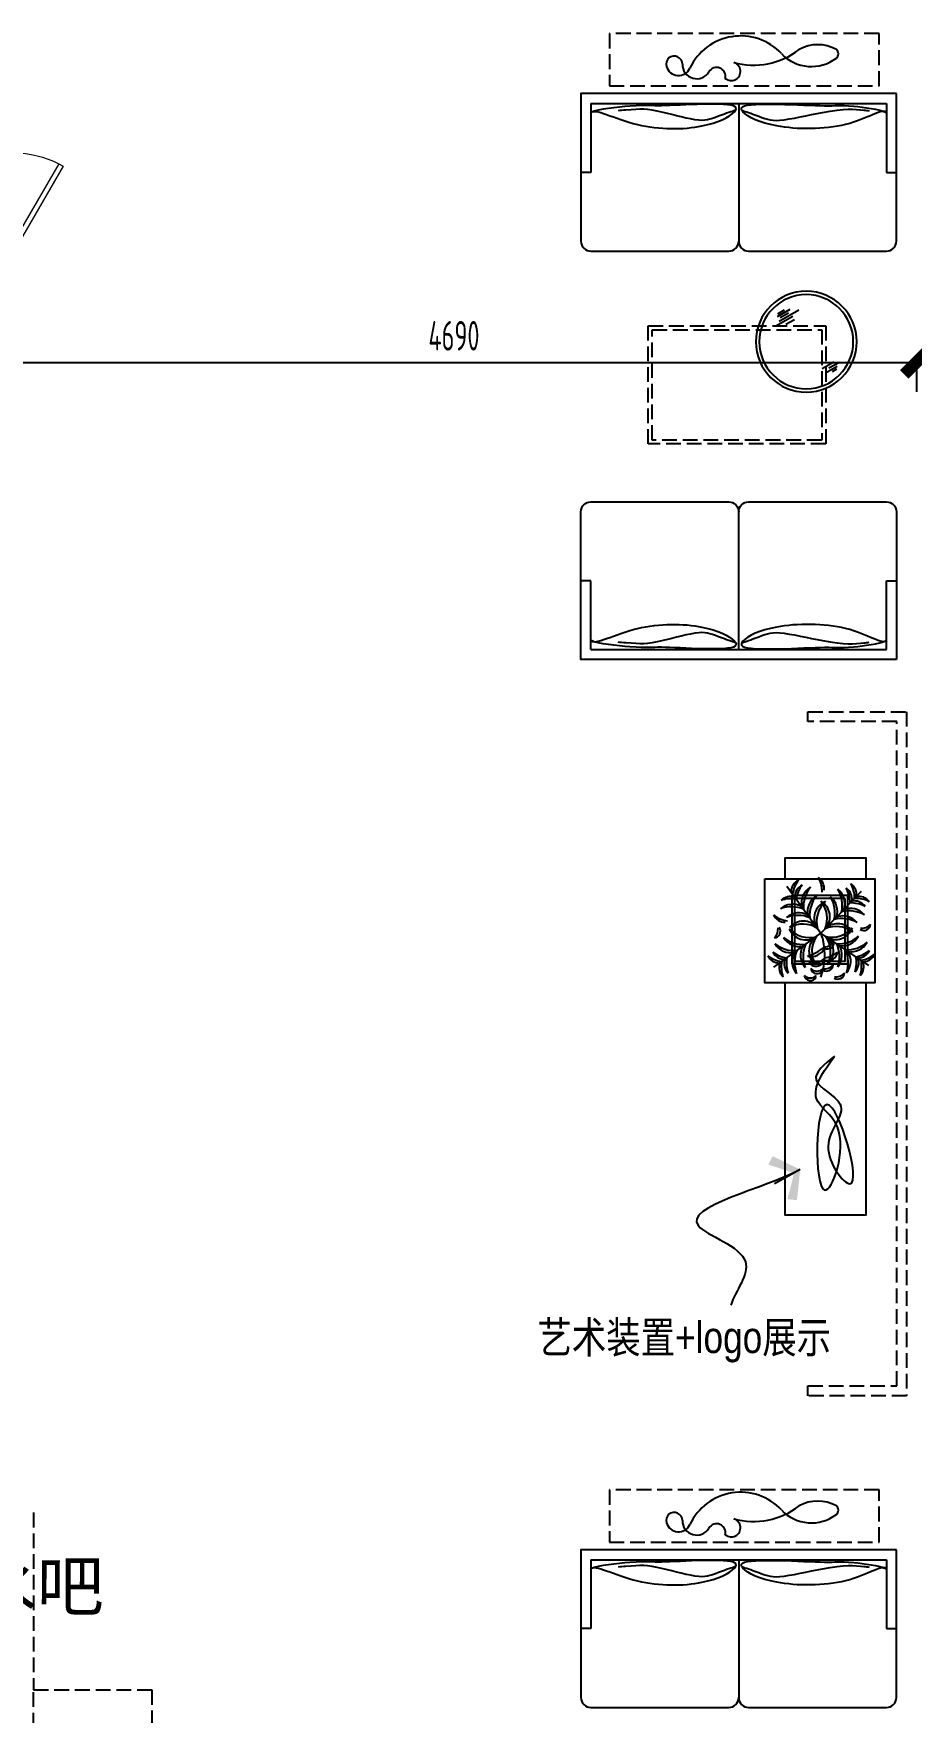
# Model space of a CAD drawing. Header units: millimetres. Extents: x 285006 to 3037698, y -2820855 to 192241.
# Drawn here: x 857127 to 861581, y -51483 to -42962 of the extents above; entities that cross this region are included whole.
import ezdxf
from ezdxf.enums import TextEntityAlignment as Align

# ---------------------------------------------------------------- set-up
doc = ezdxf.new("R2010")
doc.units = ezdxf.units.MM
doc.header["$PDMODE"] = 35
doc.header["$PDSIZE"] = -0.1
doc.linetypes.add('DASH', pattern=[0.35, 0.25, -0.1])
doc.layers.add('1#C-6F$0$0XG-X', color=1, linetype='Continuous', lineweight=18)
for name, color, linetype in [('___', 4, 'Continuous'), ('DS-NOTES', 8, 'Continuous'), ('FF-FURN', 51, 'Continuous'), ('FF-Plants', 86, 'Continuous'), ('FF-TEXT', 50, 'Continuous'), ('KP5.00 Level 5 Keyplan$0$IFF-ART', 120, 'Continuous'), ('P-活动家具', 51, 'Continuous')]:
    doc.layers.add(name, color=color, linetype=linetype)
doc.styles.add('ar', font='arial.ttf')
doc.styles.add('CCD_DIM', font='archs.shx', dxfattribs={"width": 0.7})
doc.styles.add('DIA', font='')
doc.styles.add('T9-L46$0$CCDI-TOG-01', font='arial.ttf')
doc.styles.get('DIA').set_extended_font_data('SimSun')
doc.dimstyles.new('DIM_100', dxfattribs={"dimscale": 100, "dimtxt": 1.5, "dimasz": 1, "dimexe": 1.5, "dimexo": 1.5, "dimgap": 0.6, "dimtad": 1, "dimdec": 0, "dimrnd": 5, "dimzin": 12, "dimdsep": 46, "dimtxsty": 'CCD_DIM', "dimblk": 'CCD_Dimension_Tick', "dimcen": 0.125, "dimclrd": 44, "dimclre": 44, "dimclrt": 50, "dimadec": 0, "dimazin": 0, "dimtfac": 1, "dimtdec": 0, "dimtix": 1, "dimtmove": 2, "dimatfit": 3, "dimldrblk": 'CCD_Leader_Dot', "dimfxl": 5, "dimtvp": 1, "dimtolj": 1, "dimtzin": 0, "dimarcsym": 0})
doc.dimstyles.new('HBA_100', dxfattribs={"dimscale": 100, "dimtxt": 2.5, "dimasz": 1, "dimexe": 2, "dimexo": 2.5, "dimgap": 0.6, "dimtad": 1, "dimdec": 0, "dimzin": 0, "dimdsep": 46, "dimtxsty": 'ar', "dimblk": 'CCD_Dimension_Tick', "dimcen": 0.125, "dimclrd": 44, "dimclre": 44, "dimclrt": 50, "dimadec": 0, "dimazin": 0, "dimtfac": 1, "dimtdec": 0, "dimtix": 1, "dimtmove": 2, "dimatfit": 2, "dimldrblk": 'CCD_Leader_Dot', "dimfxl": 1, "dimtvp": 1, "dimtolj": 1, "dimtzin": 0, "dimarcsym": 0})

# ---------------------------------------------------------------- blocks, each defined once
blk = doc.blocks.new('1#C-6F$0$单出口带卷盘消火栓')
at = {"layer": '1#C-6F$0$0XG-X'}
for p, q in [((368866.2, -61966.5), (368866.2, -61726.5)), ((368866.2, -61726.5), (369566.2, -61726.5)), ((369566.2, -61966.5), (369566.2, -61726.5)), ((369021.3, -62194.5), (369453.7, -61944.8)), ((369466.2, -61966.5), (369453.7, -61944.8)), ((368866.2, -61966.5), (368966.2, -61966.5)), ((368966.2, -61966.5), (369466.2, -61966.5)), ((369033.2, -62216.5), (369466.2, -61966.5)), ((369466.2, -61966.5), (369566.2, -61966.5)), ((369021.3, -62194.5), (369033.8, -62216.2))]:
    blk.add_line(p, q, dxfattribs=at)
blk.add_circle((368964.5, -61874.2), 50, dxfattribs=at)
blk.add_arc((369466.2, -61966.5), 500, 180, 207.13402, dxfattribs=at)
blk.add_solid([(368866.2, -61726.5), (369566.2, -61966.5), (369566.2, -61726.5)], dxfattribs=at)
blk = doc.blocks.new('SHAFABV')
at = {"linetype": 'Continuous'}
for p, q in [((-400, 750), (-400, 800)), ((-50, 750), (-400, 750)), ((-50, -750), (-50, 750)), ((-50, 0), (-750, 0)), ((-50, -750), (-400, -750)), ((-400, -750), (-400, -800))]:
    blk.add_line(p, q, dxfattribs=at)
blk.add_lwpolyline([(0, 800), (0, -800), (-750, -800, -0.414214), (-800, -750), (-800, -50, -0.414117), (-750, 0, -0.414117), (-800, 50), (-800, 750, -0.414214), (-750, 800), (0, 800)], format="xyb", dxfattribs=at)
at = {"color": 57, "linetype": 'Continuous'}
for points, knots in [([(-97.2, 751), (-70.5, 735.5), (-185.9, 575.4), (-182.4, 176.9), (-109.2, 23.8), (-35.7, -6.6), (-71.8, 481.6), (-54.4, 510.3), (-78.7, 714.2), (-95.9, 748.5)], [0, 0, 0, 0, 250.67306, 495.616381, 704.469221, 781.08467, 1090.103246, 1266.389433, 1378.983505, 1378.983505, 1378.983505, 1378.983505]), ([(-86.2, 18.9), (-86.2, 18.9), (-121.8, 128.1), (-152, 176), (-72.2, 512.2), (-79.3, 596.7), (-86.5, 652.8), (-87.7, 661.5)], [109.74421, 109.74421, 109.74421, 109.74421, 150.4451, 231.615258, 315.928359, 459.045533, 485.485253, 485.485253, 485.485253, 485.485253]), ([(-97.2, -751), (-70.5, -735.5), (-185.9, -525.4), (-182.4, -176.9), (-109.2, -23.8), (-35.7, 6.6), (-71.8, -431.6), (-54.4, -460.3), (-78.7, -714.2), (-95.9, -748.5)], [0, 0, 0, 0, 250.67306, 495.616381, 704.469221, 781.08467, 1090.103246, 1266.389433, 1378.983505, 1378.983505, 1378.983505, 1378.983505]), ([(-86.2, -18.9), (-86.2, -18.9), (-121.8, -128.1), (-152, -176), (-72.2, -462.2), (-79.3, -496.7), (-86.5, -602.8), (-87.7, -611.5)], [109.74421, 109.74421, 109.74421, 109.74421, 150.4451, 231.615258, 315.928359, 459.045533, 485.485253, 485.485253, 485.485253, 485.485253])]:
    blk.add_open_spline(points, degree=3, knots=knots, dxfattribs=at)
blk = doc.blocks.new('A$C475E2F5D')
at = {"layer": 'FF-Plants', "color": 8}
for p in [(-548, 756), (649, 671), (-756, -548), (773, -523)]:
    blk.add_line(p, (0, 0), dxfattribs=at)
for centre, major_axis, start_param, end_param in [((-266, 662), (-152, 152), 5.957007, 7.0624), ((24, 561), (-343, 343), 0.131883, 0.643318), ((-163, 720), (-152, 152), 3.791303, 4.896696), ((-464, 660), (-343, 343), 3.9272, 4.438635), ((-488, 378), (-152, 152), 5.187566, 6.29296), ((-482, 71), (-343, 343), 5.323463, 5.834898), ((-207, 582), (-152, 152), 5.957007, 7.0624), ((82, 480), (-343, 343), 0.131883, 0.643318), ((-17, 484), (-211, 211), 6.030845, 7.255103), ((219, 425), (-354, 354), 0.102959, 0.865064), ((82, 346), (-211, 211), 6.030845, 7.255103), ((319, 288), (-354, 354), 0.102959, 0.865064), ((-33, 354), (-211, 211), 3.5986, 4.822858), ((-275, 330), (-354, 354), 3.705454, 4.467559), ((86, 476), (-211, 211), 3.5986, 4.822858), ((-157, 452), (-354, 354), 3.705454, 4.467559), ((287, 546), (-152, 152), 3.791303, 4.896696), ((-14, 487), (-343, 343), 3.9272, 4.438635), ((58, 561), (-343, 343), 3.9272, 4.438635), ((359, 620), (-152, 152), 3.791303, 4.896696), ((558, 76), (-343, 343), 5.018805, 5.53024), ((608, 379), (-152, 152), 4.560744, 5.666137), ((-572, 390), (-152, 152), 1.244618, 2.350011), ((-470, 679), (-343, 343), 1.702679, 2.214114), ((-454, 167), (-211, 211), 4.994864, 6.219121), ((-472, -76), (-354, 354), 5.101718, 5.863822), ((-355, 30), (-211, 211), 4.994864, 6.219121), ((-373, -213), (-354, 354), 5.101718, 5.863822), ((182, 240), (-206, 206), 5.887015, 7.635986), ((370, 186), (-311, 311), 6.243879, 7.317629), ((-146, 263), (-206, 206), 3.217718, 4.966688), ((-340, 236), (-311, 311), 3.536075, 4.609824), ((355, -21), (-211, 211), 4.634582, 5.85884), ((457, -142), (-354, 354), 4.989881, 5.751986), ((473, 101), (-211, 211), 4.634582, 5.85884), ((487, 2), (-343, 343), 5.018805, 5.53024), ((537, 305), (-152, 152), 4.560744, 5.666137), ((-760, 30), (-75.9, 75.9), 2.455289, 4.532327), ((-924, 70), (-165, 165), 3.238523, 3.999358), ((-240, 182), (-206, 206), 1.174626, 2.923597), ((-186, 370), (-311, 311), 1.53149, 2.60524), ((-285, -98), (-206, 206), 4.613981, 6.362952), ((-292, -294), (-311, 311), 4.932338, 6.006088), ((247, -332), (-311, 311), 4.847615, 5.921365), ((268, -138), (-206, 206), 4.490752, 6.239722), ((174, 376), (-311, 311), 2.139811, 3.213561), ((234, 190), (-206, 206), 1.821454, 3.570425), ((339, -264), (-354, 354), 4.989881, 5.751986), ((691, 151), (-75.9, 75.9), 1.78352, 3.860558), ((646, 313), (-165, 165), 2.316489, 3.077324), ((-425, 219), (-354, 354), 1.673755, 2.43586), ((-484, -17), (-211, 211), 1.318456, 2.542714), ((-346, 82), (-211, 211), 1.318456, 2.542714), ((-288, 319), (-354, 354), 1.673755, 2.43586), ((-30, -355), (-211, 211), 0.282475, 1.506732), ((213, -373), (-354, 354), 0.389329, 1.151433), ((-458, 379), (-566, 548), 2.650475, 3.047333), ((-161, -137), (-171, 171), 2.12177, 3.481723), ((98, -285), (-206, 206), 6.184777, 7.933748), ((294, -292), (-311, 311), 0.219949, 1.293699), ((-944, -352), (-724, 701), 3.548973, 4.267722), ((61, -75), (-103, 103), 2.308482, 3.673847), ((105, -150), (-74.3, 74.3), 1.846695, 4.305901), ((-284, -301), (-311, 311), 3.451352, 4.525102), ((-89, -288), (-206, 206), 3.094488, 4.843459), ((277, 328), (-354, 354), 2.309191, 3.071295), ((-201, -379), (-354, 354), 3.593618, 4.355722), ((41, -353), (-211, 211), 3.238318, 4.462576), ((343, 94), (-211, 211), 2.202337, 3.426595), ((418, 233), (-354, 354), 2.309191, 3.071295), ((-61, -474), (-354, 354), 3.593618, 4.355722), ((484, -2), (-211, 211), 2.202337, 3.426595), ((-562, 23), (-343, 343), 1.702679, 2.214114), ((-664, -267), (-152, 152), 1.244618, 2.350011), ((-480, 82), (-343, 343), 1.702679, 2.214114), ((-582, -207), (-152, 152), 1.244618, 2.350011), ((-460, -548), (-152, 152), 0.475177, 1.580571), ((-154, -541), (-343, 343), 0.611074, 1.122509), ((-378, -488), (-152, 152), 0.475177, 1.580571), ((-71, -482), (-343, 343), 0.611074, 1.122509), ((-167, -454), (-211, 211), 0.282475, 1.506732), ((76, -472), (-354, 354), 0.389329, 1.151433), ((-80, -389), (-101, 101), 1.430462, 3.8757), ((-122, -253), (-165, 165), 2.039219, 3.266943), ((90, -504), (-75.9, 75.9), 1.78352, 3.860558), ((45, -342), (-165, 165), 2.316489, 3.077324), ((111, -278), (-115, 115), 2.033872, 3.769024), ((-19, 62), (-330, 330), 2.531452, 3.0257), ((182, -449), (-211, 211), 3.238318, 4.462576), ((87, -479), (-343, 343), 3.622541, 4.133977), ((394, -476), (-152, 152), 3.16448, 4.269873), ((477, 98), (-343, 343), 2.530936, 3.042372), ((588, -188), (-152, 152), 2.39504, 3.500433), ((171, -536), (-343, 343), 3.622541, 4.133977), ((477, -532), (-152, 152), 3.16448, 4.269873), ((561, 41), (-343, 343), 2.530936, 3.042372), ((672, -245), (-152, 152), 2.39504, 3.500433), ((-167, -656), (-75.2, 75.2), 1.01373, 3.383809), ((-169, -570), (-106, 106), 1.61062, 3.067437), ((-64, -461), (-106, 106), 1.61062, 3.067437), ((-61, -546), (-75.2, 75.2), 1.01373, 3.383809), ((274, -633), (-75.9, 75.9), 1.78352, 3.860558), ((229, -471), (-165, 165), 2.316489, 3.077324)]:
    blk.add_ellipse(centre, major_axis=major_axis, ratio=1, start_param=start_param, end_param=end_param, dxfattribs=at)
blk = doc.blocks.new('A$C44D56E21')
at = {"layer": 'FF-FURN', "ltscale": 100, "elevation": 0}
for points in [[(108, 102.8), (0, 102.8), (0, 512.3), (108, 512.3)], [(634.7, 512.3), (1814.3, 512.3), (1814.3, 102.8), (634.7, 102.8)]]:
    blk.add_lwpolyline(points, dxfattribs=at)
at = {"layer": 'P-活动家具', "color": 8, "linetype": 'ByBlock', "ltscale": 300}
blk.add_spline([(1007.5, 354.4, 0), (1223.2, 262.9, 0), (1366.5, 368.5, 0), (1686.7, 302.8, 0), (1252.8, 316.8, 0), (1654.6, 431.9, 0), (1464.9, 321.5, 0), (1251.6, 382.6, 0), (1127.1, 260.5, 0), (1007.5, 354.4, 0)], degree=3, dxfattribs=at)
at = {"color": 250}
blk.add_wipeout([(539.1, 137.3), (539.1, 420.9), (192.6, 420.9), (192.6, 137.3)], dxfattribs=at).translate(0, 0, 0).dxf.layer = 'FF-FURN'
at = {"layer": 'FF-FURN', "ltscale": 100, "elevation": 0}
blk.add_lwpolyline([(108, 0), (108, 558.1), (634.7, 558.1), (634.7, 0)], close=True, dxfattribs=at)
at = {"layer": 'FF-FURN', "color": 53, "linetype": 'ByBlock'}
blk.add_lwpolyline([(192.6, 420.9), (192.6, 137.3), (539.1, 137.3), (539.1, 420.9)], close=True, dxfattribs=at)
at = {"layer": 'FF-FURN', "color": 59, "linetype": 'ByBlock'}
blk.add_lwpolyline([(206.2, 407.3), (206.2, 150.8), (525.6, 150.8), (525.6, 407.3)], close=True, dxfattribs=at)
at = {"layer": 'FF-Plants', "xscale": 0.3150000000023283, "yscale": 0.3150000000023283, "zscale": 0.3150000000023283, "rotation": 90}
blk.add_blockref('A$C475E2F5D', (383.1, 284.8), dxfattribs=at)
blk = doc.blocks.new('餐桌')
at = {"color": 8, "linetype": 'Continuous'}
for p, q in [((28733, 43804), (28789, 43905)), ((28738, 43848), (28768, 43902)), ((28738, 43731), (28826, 43889)), ((28760, 43814), (28797, 43881)), ((28788, 43780), (28863, 43914)), ((28813, 43767), (28850, 43834)), ((29149, 43455), (29201, 43548)), ((29151, 43409), (29198, 43494)), ((29183, 43428), (29236, 43521)), ((29205, 43434), (29225, 43469))]:
    blk.add_line(p, q, dxfattribs=at)
blk.add_circle((28987, 43673), 400)
blk.add_circle((28987, 43673), 373, dxfattribs=at)
blk = doc.blocks.new('CCD_Leader_Arrow')
at = {"color": 0, "linetype": 'ByBlock'}
blk.add_line((0, 0), (-1, 0), dxfattribs=at)
for points in [[(-0.859, 0.668), (-0.597, 0.852), (-0.24, 0), (0, 0)], [(-0.859, -0.668), (-0.597, -0.852), (-0.24, 0), (0, 0)]]:
    blk.add_solid(points, dxfattribs=at)
blk = doc.blocks.new('CCD_Dimension_Tick')
at = {"color": 0, "linetype": 'ByBlock'}
for p, q in [((-1.091, 0), (0, 0)), ((0, 0), (1.091, 0))]:
    blk.add_line(p, q, dxfattribs=at)
at = {"color": 0, "linetype": 'Continuous', "const_width": 0.608}
blk.add_lwpolyline([(-0.61, -0.61), (0.61, 0.61)], dxfattribs=at)
blk = doc.blocks.new('*D1123')
at = {"layer": '___', "color": 44, "lineweight": -2, "transparency": 16777216}
for p, q in [((856913.4, -44631.1), (856913.4, -44781.1)), ((857013.4, -44631.1), (861505.9, -44631.2)), ((861605.9, -44631.2), (861605.9, -44781.2))]:
    blk.add_line(p, q, dxfattribs=at)
at = {"layer": 'Defpoints', "color": 0, "transparency": 16777216}
for p in [(856913.4, -44575.5, 0), (861605.9, -44575.5, 0), (861605.9, -44631.2)]:
    blk.add_point(p, dxfattribs=at)
at = {"layer": '___', "color": 44, "lineweight": -2, "transparency": 16777216, "xscale": 100, "yscale": 100, "zscale": 100}
for p, rotation in [((856913.4, -44631.1), 179.999308419515), ((861605.9, -44631.2), 359.9993084195149)]:
    blk.add_blockref('CCD_Dimension_Tick', p, dxfattribs=dict(at, rotation=rotation))
at = {"layer": '___', "color": 50, "transparency": 16777216, "insert": (859259.6, -44496.2), "char_height": 150, "attachment_point": 5, "rotation": 359.99931, "style": 'CCD_DIM'}
blk.add_mtext('\\A1;4690', dxfattribs=at)
blk = doc.blocks.new('CCD_Leader_Dot')
at = {"color": 0, "linetype": 'ByBlock'}
blk.add_line((-5, 0), (-10, 0), dxfattribs=at)
at = {"color": 0, "linetype": 'ByBlock', "const_width": 5}
blk.add_lwpolyline([(-2.5, 0, 1), (2.5, 0, 1)], format="xyb", close=True, dxfattribs=at)

msp = doc.modelspace()

# ---------------------------------------------------------------- linework, layer by layer
at = {"layer": 'DS-NOTES', "linetype": 'DASH', "ltscale": 300, "elevation": 0}
msp.add_lwpolyline([(857126.9, -50469.5), (857126.9, -51369.5)], dxfattribs=at)
at = {"layer": 'FF-FURN', "linetype": 'DASH', "ltscale": 300}
for points in [[(860048.9, -43227.3), (861416.3, -43227.3), (861416.3, -42962.3), (860048.9, -42962.3)], [(861145.7, -44445.2), (861145.7, -45045.2), (860245.7, -45045.2), (860245.7, -44445.2)], [(861125.7, -44465.2), (861125.7, -45025.2), (860265.7, -45025.2), (860265.7, -44465.2)], [(861055.8, -46454.5), (861055.8, -46404.5), (861555.8, -46404.5), (861555.8, -49876.3), (861055.8, -49876.3), (861055.8, -49826.3), (861505.8, -49826.3), (861505.8, -46454.5)], [(860048.9, -50619), (861416.3, -50619), (861416.3, -50354.1), (860048.9, -50354.1)]]:
    msp.add_lwpolyline(points, close=True, dxfattribs=at)
at = {"layer": 'FF-FURN', "linetype": 'DASH', "ltscale": 300, "elevation": 0}
msp.add_lwpolyline([(857126.9, -51369.5), (857726.9, -51369.5), (857726.9, -54290.4), (857126.9, -54290.4)], close=True, dxfattribs=at)
at = {"layer": 'KP5.00 Level 5 Keyplan$0$IFF-ART', "color": 8}
for centre, radius, start, end in [((860714.2, -43258.9), 284.4, 43.22051, 154.88891), ((861105.6, -43207.6), 188.9, 60.05745, 119.94255), ((860377.2, -43117.5), 41.3, 359.32669, 196.48204), ((860666.6, -43154.2), 46.8, 229.62582, 74.70906), ((860779.8, -42742.9), 379.8, 254.60364, 307.56149), ((861073.1, -42921.6), 208, 223.22051, 307.56149), ((861183.5, -43065.2), 26.9, 307.56149, 52.43851), ((860398.9, -43111.1), 63.8, 196.48204, 334.88891), ((860491, -43118.8), 72.5, 179.32669, 329.04563), ((860592.1, -43179.5), 45.4, 346.83276, 149.04563), ((860714.2, -50650.6), 284.4, 43.22051, 154.88891), ((860779.8, -50134.6), 379.8, 254.60364, 307.56149), ((861105.6, -50599.4), 188.9, 60.05745, 119.94255), ((861183.5, -50457), 26.9, 307.56149, 52.43851), ((860377.2, -50509.2), 41.3, 359.32669, 196.48204), ((860398.9, -50502.8), 63.8, 196.48204, 334.88891), ((860491, -50510.6), 72.5, 179.32669, 329.04563), ((860592.1, -50571.2), 45.4, 346.83276, 149.04563), ((860666.6, -50545.9), 46.8, 229.62582, 74.70906), ((861073.1, -50313.4), 208, 223.22051, 307.56149)]:
    msp.add_arc(centre, radius, start, end, dxfattribs=at)

# ---------------------------------------------------------------- block references
at = {"layer": '1#C-6F$0$0XG-X', "xscale": -1, "rotation": 90.00069127831203}
msp.add_blockref('1#C-6F$0$单出口带卷盘消火栓', (795056, 325397.3, 0), dxfattribs=at)
at = {"layer": 'FF-FURN', "linetype": 'DASH', "ltscale": 300, "xscale": -1, "rotation": 270}
for p in [(860704.2, -43266.6, 0), (860704.2, -50658.3, 0)]:
    msp.add_blockref('SHAFABV', p, dxfattribs=at)
at = {"layer": 'FF-FURN', "linetype": 'DASH', "ltscale": 300, "xscale": -0.6400000000000001, "yscale": 0.6400000000000001, "zscale": 0.6400000000000001, "rotation": 90}
msp.add_blockref('餐桌', (888997.9, -25974.5), dxfattribs=at)
at = {"layer": 'FF-FURN', "linetype": 'DASH', "ltscale": 300, "rotation": 270}
msp.add_blockref('SHAFABV', (860704.2, -46139.3, 0), dxfattribs=at)

# ---------------------------------------------------------------- texts
at = {"layer": 'FF-TEXT', "color": 2, "style": 'T9-L46$0$CCDI-TOG-01', "width": 0.8}
msp.add_text('艺术装置+logo展示', height=160, dxfattribs=at).set_placement((859683.2, -49659.5))
at = {"layer": 'FF-TEXT', "color": 50, "style": 'DIA'}
msp.add_text('水吧', height=250, rotation=359.91517, dxfattribs=at).set_placement((857142.2, -50840.7), align=Align.MIDDLE_CENTER)

# ---------------------------------------------------------------- dimensions: what is measured, and where the dimension line sits
at = {"layer": '___'}
dim = msp.add_aligned_dim(p1=(856913.4093, -44575.4594, 0), p2=(861605.8673, -44575.5161, 0), distance=-55.6857, dimstyle='DIM_100', override={"dimfxlon": 1}, dxfattribs=at)
dim.commit()
dim.dimension.update_dxf_attribs({"geometry": '*D1123', "text_midpoint": (859259.6393, -44496.1734)})

# ---------------------------------------------------------------- next in the draw order: block references
at = {"color": 8, "rotation": 270}
msp.add_blockref('A$C44D56E21', (860836.7, -47145.3), dxfattribs=at)

# ---------------------------------------------------------------- next in the draw order: leaders
at = {"layer": 'FF-TEXT', "color": 52, "path_type": 1}
msp.add_leader([(861016.5, -48728.3), (860500.1, -49014.1), (860738.5, -49196.6), (860663.9, -49416.2)], dimstyle='HBA_100', override={"dimscale": 1, "dimasz": 150, "dimtad": 0, "dimclrd": 0, "dimldrblk": 'CCD_Leader_Arrow'}, dxfattribs=at)

doc.saveas('drawing.dxf')
